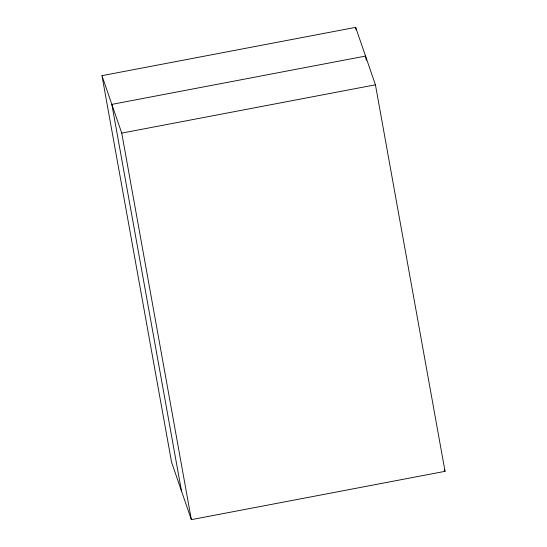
<?xml version="1.0" encoding="UTF-8"?>
<svg xmlns="http://www.w3.org/2000/svg" width="547" height="547" viewBox="0 0 547 547"><rect width="100%" height="100%" fill="white"/><g stroke="black" fill="none" stroke-linecap="round" stroke-linejoin="round"><path stroke-width="0.82" d="M101.961 75.664L355.646 27.35L375.427 84.799L445.039 471.336L191.354 519.65L171.573 462.201L101.961 75.664L121.742 133.106L191.354 519.65M121.742 133.106L375.427 84.799M444.492 469.743L445.039 471.336M366.299 60.273L365.54 56.074L111.848 104.381L181.46 490.926M355.646 27.35L356.104 29.873"/></g></svg>
